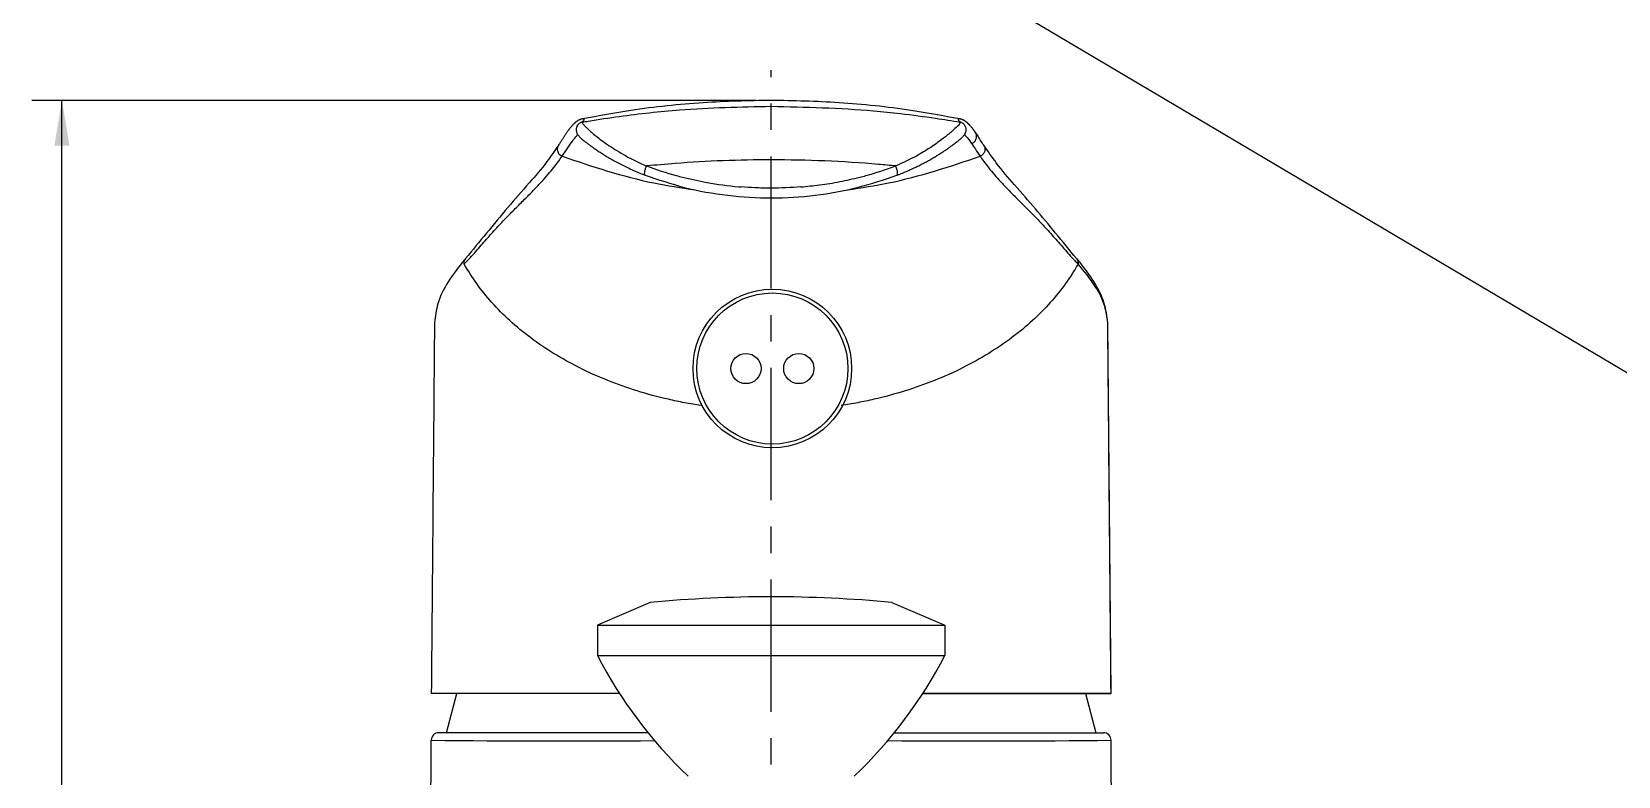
# Model space of a CAD drawing. Extents: x 12427 to 13021, y -5816 to -5396.
# Drawn here: x 12756.2 to 12861.2, y -5568.2 to -5518.9 of the extents above; entities that cross this region are included whole.
import ezdxf

# ---------------------------------------------------------------- set-up
doc = ezdxf.new("R2010")
doc.units = 0
doc.header["$LTSCALE"] = 7
doc.header["$MEASUREMENT"] = 0
doc.linetypes.add('CENTER', pattern=[2, 1.25, -0.25, 0.25, -0.25])
doc.layers.get('0').update_dxf_attribs({"color": 2, "linetype": 'CONTINUOUS'})
for name, color, linetype in [('CL', 1, 'CENTER'), ('DIM', 2, 'CONTINUOUS'), ('DWG', 7, 'CONTINUOUS'), ('Make2D 표시선', 7, 'CONTINUOUS'), ('Make2D 표시선 - Tangent', 7, 'CONTINUOUS')]:
    doc.layers.add(name, color=color, linetype=linetype)

msp = doc.modelspace()

# ---------------------------------------------------------------- linework, layer by layer
at = {"color": 7, "linetype": 'Continuous'}
for p, q in [((12873.10363342446, -5548.215979037863), (12780.2049647286, -5493.222439933765)), ((12792.34665123523, -5525.047052957548), (12792.34632019073, -5525.047388369648)), ((12792.62665874133, -5524.690960002848), (12792.62160667113, -5524.691921930248)), ((12817.59215743493, -5524.692042138048), (12817.58468566643, -5524.690647737348)), ((12817.86752120243, -5525.048035329547), (12817.86584549613, -5525.046344248048)), ((12818.61914222743, -5525.564537632247), (12818.61893117473, -5525.564239359647)), ((12791.03816785873, -5526.420089322047), (12791.02307478503, -5526.443583576048)), ((12819.17767861523, -5526.424594716848), (12819.17848047103, -5526.425751785547)), ((12796.77486316513, -5528.419280305347), (12796.77333504423, -5528.418737504248)), ((12813.43883937293, -5528.419418863948), (12813.44037729243, -5528.418789941147)), ((12784.87324066343, -5533.941417492147), (12784.87757769763, -5533.936402424647)), ((12825.33249428473, -5533.933057967047), (12825.33704106433, -5533.938129211648)), ((12782.82060791453, -5538.183868151648), (12782.82054162793, -5538.214944239747)), ((12782.82064446403, -5538.180050679447), (12782.82060791453, -5538.183868151648)), ((12827.39288153903, -5538.183843047648), (12827.39285590823, -5538.181100906747)), ((12827.39294783653, -5538.214943936048), (12827.39288153903, -5538.183843047648)), ((12827.60674473453, -5562.713641879348), (12827.39294783653, -5538.214943936048))]:
    msp.add_line(p, q, dxfattribs=at)
for points in [[(12805.10674398183, -5523.466245191147), (12800.60974556313, -5523.623386775548), (12795.82859922583, -5524.139330262348), (12792.62109385943, -5524.691875494348)], [(12817.59251079173, -5524.691898190546), (12814.36599107563, -5524.136571346847), (12809.59349786843, -5523.622669838648), (12805.10674398193, -5523.466245135548)], [(12792.61070857023, -5524.907949816447), (12793.00004953923, -5524.841379693748), (12795.07198502563, -5524.526259585548), (12799.04517615813, -5524.096994094848), (12805.10674400303, -5523.855688866747)], [(12805.10674400313, -5523.855693094748), (12811.89344973763, -5524.158812724348), (12813.67480291523, -5524.341707276447), (12815.99811017953, -5524.648669978748), (12817.60253444713, -5524.907907825348)], [(12792.06632135603, -5525.004228707047), (12792.03837691523, -5525.031207811847), (12792.00976424203, -5525.059787833748), (12791.98036436223, -5525.090113907047), (12791.95006016023, -5525.122338041948), (12791.91873551233, -5525.156619113947), (12791.88629852673, -5525.193095491047), (12791.85268908443, -5525.231871938547), (12791.81764344503, -5525.273316990347), (12791.78101568183, -5525.317763531047), (12791.74289200373, -5525.365309982247), (12791.70335374793, -5525.416079389247), (12791.66248119753, -5525.470219010548), (12791.62036430143, -5525.527890536748), (12791.57720003633, -5525.589127075448), (12791.53378796503, -5525.652854880548), (12791.49007740063, -5525.718868021347), (12791.44578514733, -5525.787253668347), (12791.40059623343, -5525.858129579648), (12791.35411183953, -5525.931728346747), (12791.30590713593, -5526.008303579748), (12791.25558151273, -5526.087996012348), (12791.20252423803, -5526.171206912447), (12791.14602320863, -5526.258453967647), (12791.08533434203, -5526.350249766848), (12791.03816776653, -5526.420089259148)], [(12792.20216357483, -5524.887594197947), (12792.17488565143, -5524.908958255447), (12792.14781765793, -5524.931209471947), (12792.12081123003, -5524.954430367848), (12792.09372055213, -5524.978711192548), (12792.06632135603, -5525.004228707047)], [(12792.25184145203, -5525.179091047748), (12792.22427456243, -5525.245076201848), (12792.19835001013, -5525.451666581547), (12792.24418871243, -5525.632071467348), (12792.31472909503, -5525.752694382648), (12792.38893175043, -5525.841114617947), (12792.46952346423, -5525.921123104948), (12792.56272038063, -5526.004613801347), (12792.67328119953, -5526.097609534848), (12792.80335278673, -5526.202397470947), (12792.95503908333, -5526.320171733048), (12793.12890313483, -5526.450260337347), (12793.32486509243, -5526.591787500148), (12793.54326756363, -5526.743685452447), (12793.78395096733, -5526.904106406347), (12794.04642090683, -5527.071012758547), (12794.33111236153, -5527.243328195348), (12794.63868361423, -5527.420038133748), (12794.96931944363, -5527.599972945048), (12795.32297077713, -5527.781786855247), (12795.70005517053, -5527.964082032448), (12796.10152869863, -5528.145307785847), (12796.52829782803, -5528.323388196247), (12796.77333466933, -5528.418738494348)], [(12792.62665874113, -5524.690960001847), (12792.59080069763, -5524.698046413448), (12792.55948033093, -5524.705428402048), (12792.53110131593, -5524.713186398548), (12792.50476713063, -5524.721369585947), (12792.47962939123, -5524.730116606647), (12792.45507475573, -5524.739578076848), (12792.43053843343, -5524.749958637448), (12792.40529604533, -5524.761607240548), (12792.37778538643, -5524.775388500247), (12792.34617305693, -5524.792482372047), (12792.31562121793, -5524.810239190548), (12792.28620841833, -5524.828533721048), (12792.25765157243, -5524.847459850748), (12792.22970755703, -5524.867113759948), (12792.20216357483, -5524.887594197947)], [(12792.34668823873, -5525.047089746447), (12792.33439060403, -5525.059897589747), (12792.25184145203, -5525.179091047748)], [(12792.40102109803, -5524.989227212748), (12792.40338168573, -5524.985960330448), (12792.39600850023, -5524.994567882647), (12792.38580484723, -5525.005818119248), (12792.37187129553, -5525.020616190547), (12792.35450747193, -5525.038556376348), (12792.34584877123, -5525.047332836747)], [(12792.35771201553, -5525.036360749248), (12792.34671216343, -5525.047113396248)], [(12792.61069717743, -5524.907884272548), (12792.51295533213, -5524.936327804548), (12792.43548926073, -5524.975980996048), (12792.35771201553, -5525.036360749248)], [(12792.61064570703, -5524.907960757147), (12792.60242542703, -5524.945865567147), (12792.63804312293, -5525.013858526348), (12792.72036762363, -5525.114854176348), (12792.85279630333, -5525.250307899248), (12793.03753122403, -5525.422466928748), (12793.28107745343, -5525.634444322447), (12793.58838398813, -5525.884903191948), (12793.95855364093, -5526.166476297448), (12794.39311396323, -5526.470462232947), (12794.89517916673, -5526.790686874348), (12795.46784690723, -5527.125782648948), (12796.11918454773, -5527.470035153548), (12796.85708928833, -5527.809425850647)], [(12792.61069711293, -5524.907884220348), (12792.72340605383, -5524.719791708748), (12792.62689952343, -5524.696707935948)], [(12817.60254648763, -5524.907838752147), (12817.57760140503, -5525.014155682648), (12817.36680901823, -5525.251656186648), (12816.99517978393, -5525.585600564648), (12816.43543414653, -5526.033168429548), (12815.67066256463, -5526.577433433947), (12814.72235904843, -5527.148989870048), (12813.35619785633, -5527.809376292048)], [(12813.44022813893, -5528.418665324448), (12813.62291201613, -5528.348045014948), (12813.98060239923, -5528.201656354547), (12814.32137148033, -5528.052351221747), (12814.64549728623, -5527.901487137647), (12814.95328029113, -5527.750185122747), (12815.24509137643, -5527.599340407248), (12815.52101991893, -5527.449810618148), (12815.78088254633, -5527.302470543248), (12816.02458525683, -5527.158098537747), (12816.25228912133, -5527.017429376548), (12816.46438127163, -5526.881053466847), (12816.66110086683, -5526.749624279847), (12816.84257680553, -5526.624055601648), (12817.00914795673, -5526.505084566847), (12817.16126186053, -5526.393210927647), (12817.29935482463, -5526.288588519547), (12817.42330669833, -5526.191705497148), (12817.53370626723, -5526.102695670247), (12817.63304837863, -5526.019624397147), (12817.72017014253, -5525.942892844548), (12817.79487045333, -5525.871720246548), (12817.85926984023, -5525.802206769847), (12817.92251896223, -5525.717778743648), (12817.98432165553, -5525.594047419948), (12818.01639350903, -5525.418078613146), (12817.97675070813, -5525.212575789848), (12817.86583989363, -5525.046349818348)], [(12817.58433901863, -5524.696647507747), (12817.49069344513, -5524.717171307547), (12817.60269682223, -5524.907819324547)], [(12817.93898393563, -5524.835641248647), (12817.93089477063, -5524.830336000748), (12817.90636752353, -5524.814861455648), (12817.88129807903, -5524.799991899247), (12817.85547822093, -5524.785664206248), (12817.82870315853, -5524.771837350648), (12817.80119579543, -5524.758683918047), (12817.77351893763, -5524.746497700048), (12817.74520273533, -5524.735092830747), (12817.71570318203, -5524.724311644047), (12817.68796192283, -5524.715184999047), (12817.66217578183, -5524.707661855346), (12817.63622817173, -5524.701051338748), (12817.60889083263, -5524.695100351647), (12817.58468565843, -5524.690647784247)], [(12817.66533559373, -5524.923594914048), (12817.60254648763, -5524.907838752147)], [(12817.86584622413, -5525.046343523848), (12817.80874189923, -5524.997059355047), (12817.72903626303, -5524.949020646048), (12817.67555440413, -5524.926999049348), (12817.66533559373, -5524.923594914048)], [(12817.86746163813, -5525.048098492648), (12817.85632770223, -5525.036631851147), (12817.83767818593, -5525.017266670146), (12817.82376213263, -5525.002303346247), (12817.81503324233, -5524.992452006548), (12817.81495699253, -5524.992440406147)], [(12817.94703721903, -5524.841022146847), (12817.93898393563, -5524.835641248647)], [(12818.14909601793, -5525.006408548547), (12818.14162871053, -5524.999333217748), (12818.11923543543, -5524.978524574947), (12818.09673173453, -5524.958247010248), (12818.07396077833, -5524.938400867747), (12818.05082638603, -5524.918954032047), (12818.02722001603, -5524.899872877747), (12818.00310784373, -5524.881190615847), (12817.97907517763, -5524.863401274547), (12817.95506935133, -5524.846487187747), (12817.94703721903, -5524.841022146847)], [(12818.61893117623, -5525.564239358547), (12818.60134818513, -5525.539573833847), (12818.57020420173, -5525.496675809648), (12818.53989610913, -5525.455870256247), (12818.51041413953, -5525.417038481047), (12818.48174562463, -5525.380069035348), (12818.45387424263, -5525.344855722348), (12818.42678140963, -5525.311298520047), (12818.40044674043, -5525.279303321947), (12818.37484840493, -5525.248781625448), (12818.34994508253, -5525.219629374747), (12818.32556574893, -5525.191614297747), (12818.30162507223, -5525.164628775047), (12818.27806241133, -5525.138599173547), (12818.25482003963, -5525.113459228348), (12818.23185707753, -5525.089164795448), (12818.20911403753, -5525.065655826947), (12818.18652646863, -5525.042872177447), (12818.16404431903, -5525.020773240648), (12818.14909601793, -5525.006408548547)], [(12818.37401026113, -5526.323563845547), (12818.45199333153, -5526.288586633248), (12818.50449461913, -5526.255019960548), (12818.57780829763, -5526.189561259748), (12818.62796212103, -5526.125294015847), (12818.66337674343, -5526.061796066947), (12818.70272801503, -5525.936588322848), (12818.70873734293, -5525.813600171848), (12818.68438639983, -5525.693087977247), (12818.62686390783, -5525.575780016547), (12818.61914220793, -5525.564537646048)], [(12819.17803782043, -5526.424213914047), (12818.99596623403, -5526.147621003848), (12818.80605662543, -5525.846752234148), (12818.61911823383, -5525.564543159147)], [(12791.02345532123, -5526.443455053847), (12790.26317885053, -5527.519641689948), (12789.09851900623, -5528.930445154548), (12787.67942085193, -5530.553925435747), (12786.25944396483, -5532.262999067748), (12784.87292790123, -5533.941486961347)], [(12790.97125531513, -5526.560073667147), (12790.95187905513, -5526.672025973247), (12790.95996701713, -5526.792648274447), (12791.00031979023, -5526.914932657547), (12791.03508127593, -5526.976684235647), (12791.08476711943, -5527.038993832147), (12791.11696452783, -5527.070414879247), (12791.15521653753, -5527.102049415948), (12791.20289204153, -5527.134027615347), (12791.27305750893, -5527.166906258547)], [(12791.02307477413, -5526.443583569347), (12790.97330211603, -5526.553359467748), (12790.97125531513, -5526.560073667147)], [(12791.27305750893, -5527.166906258547), (12791.65408688283, -5526.599181546047), (12791.96805553233, -5526.139312182247), (12792.24001896423, -5525.806949040548)], [(12792.24001896423, -5525.806949040548), (12792.31244260523, -5525.749734411248)], [(12817.90331338503, -5525.746017740147), (12817.98134325983, -5525.814950154047), (12818.37401026113, -5526.323563845547)], [(12818.37401026113, -5526.323563845547), (12818.62508901353, -5526.706671628647), (12818.94082672693, -5527.166914196348)], [(12819.17848091013, -5526.425751482147), (12819.20691645383, -5526.472454236448), (12819.24516131103, -5526.569210706547), (12819.26184257143, -5526.672059813848), (12819.25670212153, -5526.776353906248), (12819.22948184813, -5526.877445331847), (12819.18064111973, -5526.970844354047), (12819.11350923303, -5527.052692897848), (12819.03213296683, -5527.119290803647), (12818.94055909963, -5527.166937911948)], [(12825.32776265053, -5533.937703900748), (12823.93521596513, -5532.248674710248), (12822.60016986013, -5530.636722916747), (12821.22500869153, -5529.060976768548), (12820.01327890723, -5527.600804633447), (12819.17850607283, -5526.425734279447)], [(12785.01084839993, -5534.062980045947), (12785.18314713843, -5533.881126750647), (12785.56019751153, -5533.465795796948), (12785.91828197773, -5533.056218015147), (12786.26464412713, -5532.657192895348), (12786.94201021353, -5531.902362576147), (12787.60441638153, -5531.201520632448), (12788.25081780033, -5530.547920506847), (12788.86417035993, -5529.937510341947), (12789.42541801733, -5529.367887485248), (12789.92345627693, -5528.840551403647), (12790.35195694073, -5528.357420833548), (12790.71574545443, -5527.918189469447), (12791.02160214063, -5527.521858518848), (12791.27297246123, -5527.166885238247)], [(12791.27305819863, -5527.166905233548), (12797.33578075063, -5528.930357755648), (12800.06726383673, -5529.387903818547)], [(12796.77335689233, -5528.418678278148), (12796.76751588853, -5528.415983751148), (12796.74243217383, -5528.383032481047), (12796.73138600363, -5528.330179395748), (12796.73127734753, -5528.261819583148), (12796.74132622573, -5528.179058865547), (12796.76231261793, -5528.080791423147), (12796.79733655413, -5527.962622171447), (12796.82265624443, -5527.892468102448), (12796.85707330253, -5527.809417123647)], [(12796.85693081883, -5527.809746632648), (12798.82526334683, -5528.442868714247), (12799.24075147153, -5528.551714139848)], [(12813.35619376743, -5527.809402540447), (12812.21058040823, -5527.703605118147), (12805.10675018813, -5527.404172423848), (12798.76111215083, -5527.642602936447), (12796.85706745663, -5527.809428024747)], [(12810.17978250213, -5529.383382241448), (12812.87981725183, -5528.929984374447), (12818.94055390413, -5527.166925161148)], [(12810.97196055433, -5528.551780775147), (12811.38031766643, -5528.444943400448), (12813.35647393143, -5527.810108679248)], [(12813.44032423463, -5528.418661385448), (12813.44579074543, -5528.415930742248), (12813.47087471733, -5528.382982894248), (12813.48206884723, -5528.330343994848), (12813.48202525263, -5528.261774004347), (12813.47212159333, -5528.179226156247), (12813.45098024283, -5528.080747726047), (12813.41594912133, -5527.962579320448), (12813.35620264783, -5527.809375797048)], [(12818.94055909963, -5527.166937911948), (12819.19196101393, -5527.522006152648), (12819.49777110603, -5527.918307862647), (12820.28945946483, -5528.839863601447), (12820.78781713443, -5529.367384961747), (12821.34933008843, -5529.937063591648), (12821.96237994313, -5530.546848328248), (12822.60874879813, -5531.200176163648), (12823.27211895303, -5531.901983421548), (12823.95037302283, -5532.657715597347), (12824.29672991033, -5533.056658271848), (12824.65454904163, -5533.465851448348), (12825.03121350843, -5533.880671202548), (12825.20004487603, -5534.058882088047)], [(12796.77461732093, -5528.419522264648), (12799.35910662403, -5529.223201211948), (12802.23355745013, -5529.747150025448), (12805.13955363433, -5529.920200220447), (12808.02872411883, -5529.744001291748), (12810.87538372203, -5529.219612809048), (12813.43884061243, -5528.419422138447)], [(12799.24038474413, -5528.553168993448), (12800.86193232073, -5528.901225164348), (12802.96792408183, -5529.181989931748), (12803.13175938023, -5529.196040958747)], [(12807.07757257923, -5529.195176668148), (12808.31731035923, -5529.062443301548), (12809.64994164623, -5528.845441601648), (12810.97191770933, -5528.551610725147)], [(12807.07759300663, -5529.195424956847), (12805.10129897103, -5529.276458981948), (12804.03517372613, -5529.252164589248), (12803.13187579503, -5529.194627582448)], [(12784.87757997623, -5533.936404430747), (12784.65664313203, -5534.194032201948)], [(12784.78002179723, -5534.298170668947), (12784.77328652883, -5534.196407751747), (12784.78879037593, -5534.098550721747), (12784.82555218803, -5534.009031570148), (12784.87312195613, -5533.941314105648)], [(12784.77988726853, -5534.297411386348), (12785.00625250283, -5534.067752586348)], [(12785.00625250283, -5534.067752586348), (12785.01084839993, -5534.062980045947)], [(12825.20004487603, -5534.058882088047), (12825.20476822173, -5534.063789033947)], [(12825.20476822173, -5534.063789033947), (12825.43410640243, -5534.296493609848)], [(12825.33180985743, -5533.942512792447), (12825.35400622323, -5533.971217304847), (12825.37971104213, -5534.011578047747), (12825.40121199773, -5534.054553982648), (12825.41837890773, -5534.099925000547), (12825.43097227663, -5534.147401240648), (12825.43831535623, -5534.196413835348), (12825.43962208523, -5534.246324164847), (12825.43410640243, -5534.296493609848), (12825.43395977753, -5534.297284597748)], [(12825.55635277643, -5534.193787298148), (12825.33703993923, -5533.938130202147)], [(12784.65664313203, -5534.194032201948), (12783.73187479563, -5535.474889689348), (12783.04379808573, -5536.928592797748), (12782.82062285093, -5538.179761024448)], [(12800.46436915533, -5543.663784170448), (12799.37376947233, -5543.475871724547), (12798.30312348503, -5543.250826692848), (12796.23414184213, -5542.693456128448), (12792.40084443663, -5541.154674603448), (12790.70373336503, -5540.209923662946), (12789.16948515843, -5539.167241500248), (12787.80846457143, -5538.040792449448), (12786.62298204413, -5536.844471491847), (12785.61333484453, -5535.592106508148), (12784.78116911563, -5534.299890102947)], [(12825.43280199613, -5534.298967589647), (12824.60003216533, -5535.591674620448), (12823.58969485653, -5536.844616554647), (12822.40366322523, -5538.041407698648), (12821.04243774783, -5539.168070535547), (12819.50846184703, -5540.210613384547), (12817.81195391753, -5541.154987402147), (12813.97999052293, -5542.692976405046), (12811.91088666363, -5543.250336976048), (12810.84007953103, -5543.475429764548), (12809.74914735963, -5543.663432566947)], [(12827.39287638253, -5538.180803892347), (12827.19144156153, -5537.098345134847), (12826.56341709033, -5535.784450757047), (12825.42795107783, -5534.296207139148)], [(12827.39287583623, -5538.180803897148), (12827.16257877623, -5536.908679764148), (12826.46796879813, -5535.452509667547), (12825.55635277643, -5534.193787298148)], [(12827.39315099663, -5538.214942169147), (12827.39288068473, -5538.183843055048)], [(12827.60674473143, -5562.713641768848), (12827.51886177493, -5552.642509396247), (12827.43679880593, -5543.230561690148), (12827.39315099663, -5538.214942169147)]]:
    msp.add_spline(points, degree=3, dxfattribs=at)
msp.add_open_spline([(12782.82060876873, -5538.183868159048), (12782.80599771197, -5539.866099563413), (12782.76413742301, -5544.685647789212), (12782.69193847616, -5552.862222353742), (12782.63780364035, -5559.356595111661), (12782.60984684144, -5562.713641879347)], degree=3, knots=[0, 0, 0, 0, 5.046884574930179, 14.45919005899095, 24.5306794089089, 24.5306794089089, 24.5306794089089, 24.5306794089089], dxfattribs=at)
at = {"layer": 'CL'}
msp.add_line((12805.10711631777, -5787.926760421876), (12805.10711631777, -5521.466245191146), dxfattribs=at)
at = {"layer": 'DIM'}
for p, q in [((12804.10711629765, -5523.466252882343), (12756.15693893453, -5523.466252882343)), ((12758.15693893453, -5647.313641962118), (12758.15693893453, -5523.466252882343)), ((12793.60711596067, -5558.195128685117), (12816.60711596071, -5558.19512823632)), ((12793.60711599975, -5560.195128685146), (12816.60711599968, -5560.195128236429))]:
    msp.add_line(p, q, dxfattribs=at)
msp.add_solid([(12757.65693893453, -5526.466252882353), (12758.65693893453, -5526.466252882353), (12758.15693893453, -5523.466252882353)], dxfattribs=at)
at = {"layer": 'DWG'}
for p, q in [((12797.10711593147, -5556.69512861678), (12793.60711596067, -5558.195128685117)), ((12813.1071159314, -5556.695128304646), (12816.60711596071, -5558.19512823632)), ((12793.60711596067, -5558.195128685117), (12793.60711599975, -5560.195128685066)), ((12816.60711596071, -5558.19512823632), (12816.60711599968, -5560.195128236356))]:
    msp.add_line(p, q, dxfattribs=at)
at = {"layer": 'DWG', "color": 7, "linetype": 'Continuous'}
for p, q in [((12795.0640774192, -5562.713641768848), (12782.68777223891, -5562.713641768848)), ((12827.60674473143, -5562.713641768848), (12815.14941124124, -5562.713641768848))]:
    msp.add_line(p, q, dxfattribs=at)
for centre, radius in [((12805.18771476872, -5541.213641768848), 5.25), ((12805.18771476872, -5541.213641768848), 5), ((12803.43771476872, -5541.213641768848), 1), ((12806.93771476872, -5541.213641768848), 1)]:
    msp.add_circle(centre, radius, dxfattribs=at)
at = {"layer": 'DWG'}
for centre, radius, start, end in [((12805.10711758246, -5641.317820452893), 85, 84.59946394969822, 95.40053828595748), ((12820.27143486391, -5546.446888815607), 30, 207.2758305367709, 226.4639669905133), ((12789.94279659912, -5546.44688940723), 30, 313.536035245052, 332.7241716987585)]:
    msp.add_arc(centre, radius, start, end, dxfattribs=at)
at = {"layer": 'Make2D 표시선'}
for p, q in [((12795.06443693153, -5562.713641879345), (12782.60984684144, -5562.713641879348)), ((12795.06443693153, -5562.713641879343), (12782.63146659446, -5562.713641879343)), ((12795.06443693153, -5562.713641879343), (12783.10747047029, -5562.713641879343)), ((12783.60711631777, -5565.313641879321), (12784.30378421809, -5562.713641879343)), ((12815.1497949133, -5562.713641879343), (12827.10676216526, -5562.713641879343)), ((12815.1497949846, -5562.713641768848), (12827.58239444889, -5562.713641768848)), ((12825.91044841746, -5562.713641879343), (12826.60711631777, -5565.313641879321)), ((12827.58239444889, -5562.713641768848), (12827.60010611258, -5562.713641768848)), ((12796.94664914503, -5565.313641879344), (12783.10747047029, -5565.313641879343)), ((12813.26758279656, -5565.313641879343), (12827.10676216526, -5565.313641879343))]:
    msp.add_line(p, q, dxfattribs=at)
for points in [[(12782.55513286809, -5577.062609950769), (12782.60735087934, -5565.813840151762)], [(12827.65909976746, -5577.062609950771), (12827.60688175621, -5565.813840151762)]]:
    msp.add_lwpolyline(points, dxfattribs=at)
for centre, radius, start, end in [((12783.10745749096, -5565.813748499194), 0.5001066200203893, 89.99851299571785, 180.0105003716191), ((12827.10677514459, -5565.813748499194), 0.5001066200203751, 359.9894996283288, 90.00148700428218)]:
    msp.add_arc(centre, radius, start, end, dxfattribs=at)
at = {"layer": 'Make2D 표시선 - Tangent'}
for centre, radius, start, end in [((12791.55601640832, -4655.89545196887), 909.9623903041833, 269.4365382161614, 270.3668186445173), ((12818.65819268856, -4655.887787895465), 909.9700542384674, 269.6331858761359, 270.5634585202268)]:
    msp.add_arc(centre, radius, start, end, dxfattribs=at)

doc.saveas('drawing.dxf')
